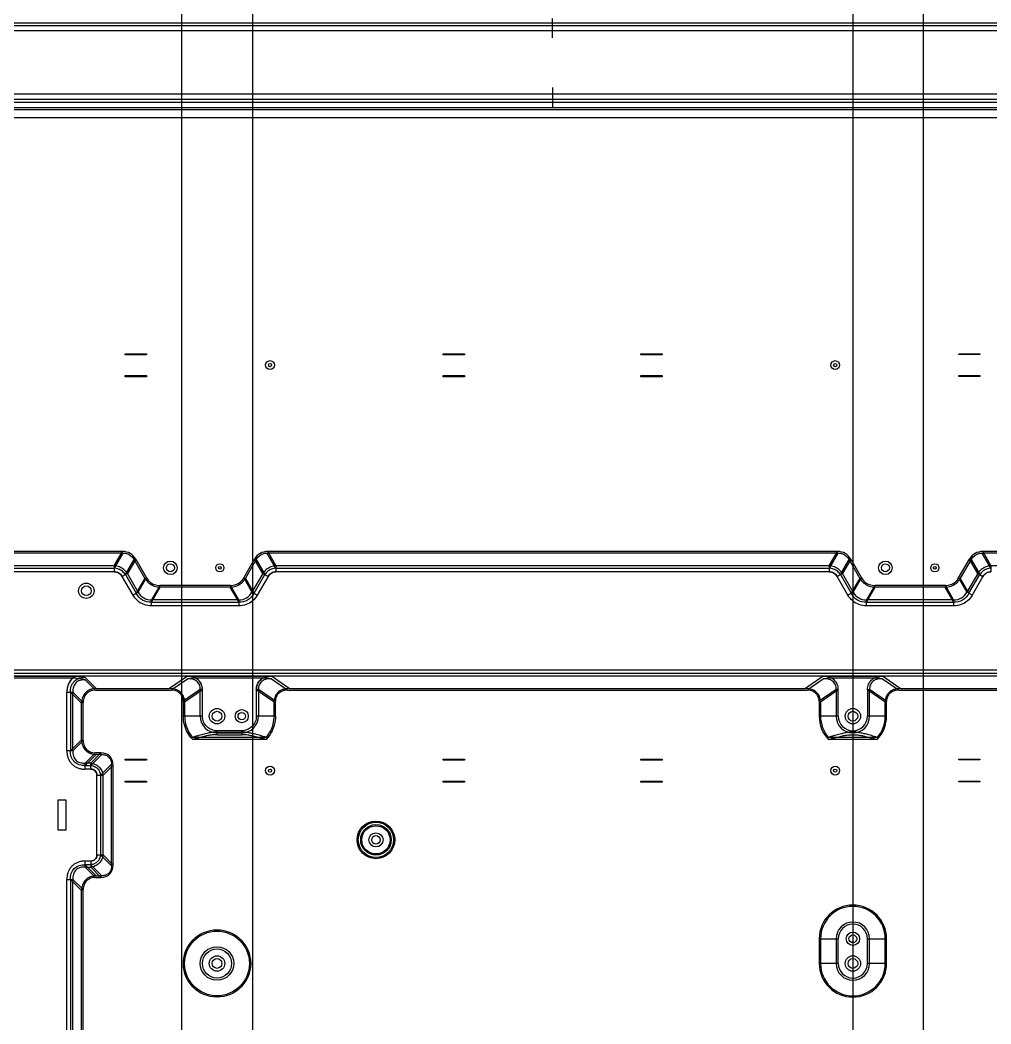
# Model space of a CAD drawing. Header units: inches. Extents: x 67335 to 69337, y -6743 to -3973.
# Drawn here: x 68169.8 to 68444.6, y -5190.4 to -4906.3 of the extents above; entities that cross this region are included whole.
import ezdxf

# ---------------------------------------------------------------- set-up
doc = ezdxf.new("R2010")
doc.units = ezdxf.units.IN
doc.header["$LTSCALE"] = 2.574606
doc.header["$MEASUREMENT"] = 0
doc.layers.get('0').update_dxf_attribs({"linetype": 'CONTINUOUS'})
doc.layers.add('03___PRT_ALL_CURVES', color=7, linetype='CONTINUOUS')

msp = doc.modelspace()

# ---------------------------------------------------------------- linework, layer by layer
at = {"color": 1}
for p, q in [((68215.54, -5359.57), (68215.54, -4756.05)), ((68235.54, -4756.05), (68235.54, -5359.57)), ((68405.54, -4756.05), (68405.54, -5359.57)), ((68425.54, -5359.57), (68425.54, -4756.05))]:
    msp.add_line(p, q, dxfattribs=at)
at = {"linetype": 'Continuous'}
for p, q in [((68860.04, -4907.1), (67781.04, -4907.1)), ((67781.04, -4907.82), (68860.04, -4907.82)), ((68860.04, -4909.33), (67781.04, -4909.33)), ((68860.04, -4927.27), (67781.04, -4927.27)), ((68860.04, -4928.78), (67781.04, -4928.78)), ((67781.04, -4929.5), (68860.04, -4929.5)), ((67791.52, -4930.96), (68849.55, -4930.96)), ((68849.55, -4931.67), (67791.52, -4931.67)), ((68849.55, -4933.9), (67791.52, -4933.9)), ((68199.56, -5001), (68199.56, -5000.7)), ((68199.56, -5000.7), (68205.56, -5000.7)), ((68205.56, -5001), (68199.56, -5001)), ((68205.56, -5000.7), (68205.56, -5001)), ((68289.56, -5001), (68289.56, -5000.7)), ((68289.56, -5000.7), (68295.56, -5000.7)), ((68295.56, -5001), (68289.56, -5001)), ((68295.56, -5000.7), (68295.56, -5001)), ((68345.51, -5001), (68345.51, -5000.7)), ((68345.51, -5000.7), (68351.51, -5000.7)), ((68351.51, -5001), (68345.51, -5001)), ((68351.51, -5000.7), (68351.51, -5001)), ((68435.51, -5000.9), (68435.51, -5000.7)), ((68435.51, -5000.7), (68441.51, -5000.7)), ((68441.51, -5000.9), (68435.51, -5000.9)), ((68441.51, -5000.7), (68441.51, -5000.9)), ((68199.56, -5007.2), (68199.56, -5006.9)), ((68199.56, -5006.9), (68205.56, -5006.9)), ((68205.56, -5007.2), (68199.56, -5007.2)), ((68205.56, -5006.9), (68205.56, -5007.2)), ((68289.56, -5007.2), (68289.56, -5006.9)), ((68289.56, -5006.9), (68295.56, -5006.9)), ((68295.56, -5007.2), (68289.56, -5007.2)), ((68295.56, -5006.9), (68295.56, -5007.2)), ((68345.51, -5007.2), (68345.51, -5006.9)), ((68345.51, -5006.9), (68351.51, -5006.9)), ((68351.51, -5007.2), (68345.51, -5007.2)), ((68351.51, -5006.9), (68351.51, -5007.2)), ((68435.51, -5006.9), (68441.51, -5006.9)), ((68435.51, -5007.1), (68435.51, -5006.9)), ((68441.51, -5007.1), (68435.51, -5007.1)), ((68441.51, -5006.9), (68441.51, -5007.1)), ((68198.92, -5057.14), (67838.03, -5057.14)), ((68198.79, -5056.68), (67838.16, -5056.68)), ((68196.46, -5060.72), (68198.79, -5056.68)), ((68198.92, -5057.14), (68196.46, -5061.41)), ((68242.23, -5061.41), (68239.76, -5057.14)), ((68401.31, -5057.14), (68239.76, -5057.14)), ((68239.9, -5056.68), (68242.23, -5060.72)), ((68401.18, -5056.68), (68239.9, -5056.68)), ((68398.84, -5060.72), (68401.18, -5056.68)), ((68401.31, -5057.14), (68398.84, -5061.41)), ((68803.04, -5057.14), (68442.15, -5057.14)), ((68444.62, -5061.41), (68442.15, -5057.14)), ((68802.91, -5056.68), (68442.28, -5056.68)), ((68442.28, -5056.68), (68444.62, -5060.72)), ((68196.46, -5060.72), (67840.5, -5060.72)), ((68196.46, -5060.72), (68196.46, -5062.45)), ((68199.61, -5063.23), (68202.07, -5058.96)), ((68202.54, -5058.85), (68200.21, -5062.89)), ((68205.13, -5064.25), (68202.07, -5058.96)), ((68202.54, -5058.85), (68205.59, -5064.13)), ((68233.09, -5064.13), (68236.15, -5058.85)), ((68236.61, -5058.96), (68233.56, -5064.25)), ((68238.48, -5062.89), (68236.15, -5058.85)), ((68236.61, -5058.96), (68239.08, -5063.23)), ((68242.23, -5060.72), (68242.23, -5062.45)), ((68398.84, -5060.72), (68242.23, -5060.72)), ((68398.84, -5060.72), (68398.84, -5062.45)), ((68401.99, -5063.23), (68404.46, -5058.96)), ((68404.93, -5058.85), (68402.59, -5062.89)), ((68407.51, -5064.25), (68404.46, -5058.96)), ((68404.93, -5058.85), (68407.98, -5064.13)), ((68435.48, -5064.13), (68438.53, -5058.85)), ((68439, -5058.96), (68435.95, -5064.25)), ((68440.87, -5062.89), (68438.53, -5058.85)), ((68439, -5058.96), (68441.47, -5063.23)), ((68800.58, -5060.72), (68444.62, -5060.72)), ((68444.62, -5060.72), (68444.62, -5062.45)), ((67840.5, -5061.41), (68196.46, -5061.41)), ((68196.46, -5062.45), (67840.5, -5062.45)), ((68200.21, -5062.89), (68198.71, -5063.75)), ((68199.61, -5063.23), (68202.66, -5068.52)), ((68203.26, -5068.18), (68200.21, -5062.89)), ((68238.48, -5062.89), (68235.43, -5068.18)), ((68236.03, -5068.52), (68239.08, -5063.23)), ((68238.48, -5062.89), (68239.98, -5063.75)), ((68242.23, -5061.41), (68398.84, -5061.41)), ((68398.84, -5062.45), (68242.23, -5062.45)), ((68402.59, -5062.89), (68401.09, -5063.75)), ((68401.99, -5063.23), (68405.05, -5068.52)), ((68405.65, -5068.18), (68402.59, -5062.89)), ((68440.87, -5062.89), (68437.81, -5068.18)), ((68438.41, -5068.52), (68441.47, -5063.23)), ((68440.87, -5062.89), (68442.37, -5063.75)), ((68201.76, -5069.04), (68198.71, -5063.75)), ((68205.13, -5064.25), (68202.66, -5068.52)), ((68203.26, -5068.18), (68205.59, -5064.13)), ((68209.34, -5066.3), (68207.01, -5070.34)), ((68229.34, -5066.3), (68209.34, -5066.3)), ((68231.68, -5070.34), (68229.34, -5066.3)), ((68233.09, -5064.13), (68235.43, -5068.18)), ((68236.03, -5068.52), (68233.56, -5064.25)), ((68239.98, -5063.75), (68236.93, -5069.04)), ((68404.15, -5069.04), (68401.09, -5063.75)), ((68407.51, -5064.25), (68405.05, -5068.52)), ((68405.65, -5068.18), (68407.98, -5064.13)), ((68411.73, -5066.3), (68409.4, -5070.34)), ((68431.73, -5066.3), (68411.73, -5066.3)), ((68434.06, -5070.34), (68431.73, -5066.3)), ((68435.48, -5064.13), (68437.81, -5068.18)), ((68438.41, -5068.52), (68435.95, -5064.25)), ((68442.37, -5063.75), (68439.31, -5069.04)), ((68203.26, -5068.18), (68201.76, -5069.04)), ((68207.01, -5071.03), (68209.48, -5066.76)), ((68229.21, -5066.76), (68209.48, -5066.76)), ((68229.21, -5066.76), (68231.68, -5071.03)), ((68236.93, -5069.04), (68235.43, -5068.18)), ((68405.65, -5068.18), (68404.15, -5069.04)), ((68409.4, -5071.03), (68411.86, -5066.76)), ((68431.6, -5066.76), (68411.86, -5066.76)), ((68431.6, -5066.76), (68434.06, -5071.03)), ((68439.31, -5069.04), (68437.81, -5068.18)), ((68207.01, -5072.07), (68207.01, -5070.34)), ((68231.68, -5070.34), (68207.01, -5070.34)), ((68207.01, -5071.03), (68231.68, -5071.03)), ((68231.68, -5072.07), (68207.01, -5072.07)), ((68231.68, -5070.34), (68231.68, -5072.07)), ((68434.06, -5070.34), (68409.4, -5070.34)), ((68409.4, -5072.07), (68409.4, -5070.34)), ((68409.4, -5071.03), (68434.06, -5071.03)), ((68434.06, -5072.07), (68409.4, -5072.07)), ((68434.06, -5070.34), (68434.06, -5072.07)), ((67808.04, -5090.14), (68833.04, -5090.14)), ((68833.04, -5091.18), (67808.04, -5091.18)), ((67808.04, -5091.88), (68833.04, -5091.88)), ((68155.59, -5091.99), (68185.48, -5091.99)), ((68217.15, -5091.99), (68212.12, -5095.46)), ((68217.15, -5091.99), (68240.92, -5091.99)), ((68245.96, -5095.46), (68240.92, -5091.99)), ((68397.16, -5091.99), (68392.12, -5095.46)), ((68397.16, -5091.99), (68413.92, -5091.99)), ((68418.95, -5095.46), (68413.92, -5091.99)), ((68156.26, -5092.45), (68184.81, -5092.45)), ((68191.35, -5095.46), (68188.23, -5092.34)), ((68188.23, -5093.03), (68191.12, -5095.92)), ((68212.45, -5095.92), (68217.15, -5092.69)), ((68219.36, -5092.45), (68238.72, -5092.45)), ((68240.92, -5092.69), (68245.62, -5095.92)), ((68392.46, -5095.92), (68397.16, -5092.69)), ((68399.36, -5092.45), (68411.71, -5092.45)), ((68413.92, -5092.69), (68418.61, -5095.92)), ((68183.04, -5113.1), (68183.04, -5096.5)), ((68183.04, -5096.5), (68184.77, -5096.5)), ((68184.08, -5096.5), (68184.08, -5113.1)), ((68184.08, -5096.5), (68187.19, -5099.61)), ((68184.77, -5113.1), (68184.77, -5096.5)), ((68187.65, -5099.38), (68184.77, -5096.5)), ((68191.12, -5095.92), (68212.45, -5095.92)), ((68191.35, -5095.46), (68212.12, -5095.46)), ((68220.79, -5095.75), (68216, -5099.05)), ((68216.37, -5099.22), (68221.4, -5095.75)), ((68220.79, -5103.3), (68220.79, -5095.75)), ((68221.4, -5095.75), (68220.79, -5095.75)), ((68221.41, -5103.3), (68221.4, -5095.75)), ((68236.67, -5095.75), (68241.7, -5099.22)), ((68236.67, -5095.75), (68237.28, -5095.75)), ((68236.67, -5095.77), (68236.67, -5103.28)), ((68237.28, -5095.75), (68237.28, -5103.3)), ((68242.08, -5099.05), (68237.28, -5095.75)), ((68245.62, -5095.92), (68392.46, -5095.92)), ((68245.96, -5095.46), (68392.12, -5095.46)), ((68400.8, -5095.75), (68396, -5099.05)), ((68396.37, -5099.22), (68401.41, -5095.75)), ((68401.41, -5095.75), (68400.8, -5095.75)), ((68400.8, -5095.75), (68400.8, -5103.3)), ((68401.41, -5103.3), (68401.41, -5095.75)), ((68409.66, -5095.75), (68410.28, -5095.75)), ((68409.66, -5095.75), (68414.7, -5099.22)), ((68409.66, -5095.75), (68409.66, -5103.3)), ((68415.07, -5099.05), (68410.28, -5095.75)), ((68410.28, -5103.3), (68410.28, -5095.75)), ((68418.61, -5095.92), (68449.95, -5095.92)), ((68418.95, -5095.46), (68449.72, -5095.46)), ((68187.19, -5109.99), (68187.19, -5099.61)), ((68187.65, -5110.22), (68187.65, -5099.38)), ((68216, -5099.05), (68216, -5103.3)), ((68216.37, -5099.23), (68216.37, -5103.27)), ((68241.7, -5103.27), (68241.7, -5099.24)), ((68242.07, -5103.3), (68242.08, -5099.05)), ((68396, -5099.05), (68396, -5103.3)), ((68396.37, -5099.22), (68396.37, -5103.3)), ((68414.7, -5103.3), (68414.7, -5099.22)), ((68415.07, -5103.3), (68415.07, -5099.05)), ((68221.41, -5103.3), (68216, -5103.3)), ((68242.07, -5103.3), (68236.66, -5103.3)), ((68401.41, -5103.3), (68396, -5103.3)), ((68415.07, -5103.3), (68409.66, -5103.3)), ((68225.54, -5108.53), (68225.54, -5107.43)), ((68232.54, -5107.43), (68225.54, -5107.43)), ((68225.54, -5107.81), (68232.54, -5107.81)), ((68225.54, -5108.04), (68232.54, -5108.04)), ((68225.54, -5108.53), (68232.54, -5108.53)), ((68232.54, -5107.43), (68232.54, -5108.53)), ((68187.19, -5109.99), (68184.08, -5113.1)), ((68184.77, -5113.1), (68187.65, -5110.22)), ((68239.46, -5109.29), (68218.61, -5109.29)), ((68239.41, -5109.91), (68218.66, -5109.91)), ((68412.46, -5109.29), (68398.61, -5109.29)), ((68412.41, -5109.91), (68398.66, -5109.91)), ((68184.77, -5113.1), (68183.04, -5113.1)), ((68191.12, -5113.68), (68188.23, -5116.57)), ((68188.23, -5117.26), (68191.35, -5114.14)), ((68189.8, -5116.57), (68192.69, -5113.68)), ((68192.92, -5114.14), (68189.8, -5117.26)), ((68192.69, -5113.68), (68191.12, -5113.68)), ((68192.92, -5114.14), (68191.35, -5114.14)), ((68188.23, -5118.3), (68188.23, -5116.57)), ((68189.8, -5116.57), (68188.23, -5116.57)), ((68188.23, -5117.26), (68189.8, -5117.26)), ((68189.8, -5118.3), (68189.8, -5116.57)), ((68192.58, -5120.03), (68195.69, -5116.91)), ((68196.15, -5117.14), (68193.27, -5120.03)), ((68195.69, -5145.69), (68195.69, -5116.91)), ((68196.15, -5145.45), (68196.15, -5117.14)), ((68199.56, -5115.79), (68199.56, -5115.49)), ((68199.56, -5115.49), (68205.56, -5115.49)), ((68205.56, -5115.79), (68199.56, -5115.79)), ((68205.56, -5115.49), (68205.56, -5115.79)), ((68289.56, -5115.49), (68295.56, -5115.49)), ((68289.56, -5115.79), (68289.56, -5115.49)), ((68295.56, -5115.79), (68289.56, -5115.79)), ((68295.56, -5115.49), (68295.56, -5115.79)), ((68345.51, -5115.49), (68351.51, -5115.49)), ((68345.51, -5115.79), (68345.51, -5115.49)), ((68351.51, -5115.79), (68345.51, -5115.79)), ((68351.51, -5115.49), (68351.51, -5115.79)), ((68435.51, -5115.49), (68441.51, -5115.49)), ((68435.51, -5115.69), (68435.51, -5115.49)), ((68441.51, -5115.69), (68435.51, -5115.69)), ((68441.51, -5115.49), (68441.51, -5115.69)), ((68189.8, -5118.3), (68188.23, -5118.3)), ((68191.54, -5142.57), (68191.54, -5120.03)), ((68191.54, -5120.03), (68193.27, -5120.03)), ((68192.58, -5120.03), (68192.58, -5142.57)), ((68193.27, -5142.57), (68193.27, -5120.03)), ((68199.56, -5121.99), (68199.56, -5121.69)), ((68199.56, -5121.69), (68205.56, -5121.69)), ((68205.56, -5121.99), (68199.56, -5121.99)), ((68205.56, -5121.69), (68205.56, -5121.99)), ((68289.56, -5121.69), (68295.56, -5121.69)), ((68289.56, -5121.99), (68289.56, -5121.69)), ((68295.56, -5121.99), (68289.56, -5121.99)), ((68295.56, -5121.69), (68295.56, -5121.99)), ((68345.51, -5121.69), (68351.51, -5121.69)), ((68345.51, -5121.99), (68345.51, -5121.69)), ((68351.51, -5121.99), (68345.51, -5121.99)), ((68351.51, -5121.69), (68351.51, -5121.99)), ((68435.51, -5121.69), (68441.51, -5121.69)), ((68435.51, -5121.89), (68435.51, -5121.69)), ((68441.51, -5121.89), (68435.51, -5121.89)), ((68441.51, -5121.69), (68441.51, -5121.89)), ((68180.44, -5127.1), (68180.44, -5135.5)), ((68182.84, -5127.1), (68180.44, -5127.1)), ((68182.84, -5135.5), (68182.84, -5127.1)), ((68180.44, -5135.5), (68182.84, -5135.5)), ((68191.54, -5142.57), (68193.27, -5142.57)), ((68195.69, -5145.69), (68192.58, -5142.57)), ((68193.27, -5142.57), (68196.15, -5145.45)), ((68188.23, -5146.03), (68188.23, -5144.3)), ((68189.8, -5144.3), (68188.23, -5144.3)), ((68191.35, -5148.46), (68188.23, -5145.34)), ((68189.8, -5145.34), (68188.23, -5145.34)), ((68189.8, -5144.3), (68189.8, -5146.03)), ((68189.8, -5145.34), (68192.92, -5148.46)), ((68188.23, -5146.03), (68191.12, -5148.92)), ((68188.23, -5146.03), (68189.8, -5146.03)), ((68192.69, -5148.92), (68189.8, -5146.03)), ((68191.35, -5148.46), (68192.92, -5148.46)), ((68183.04, -5313.1), (68183.04, -5149.5)), ((68183.04, -5149.5), (68184.77, -5149.5)), ((68184.08, -5149.5), (68184.08, -5313.1)), ((68184.08, -5149.5), (68187.19, -5152.61)), ((68184.77, -5313.1), (68184.77, -5149.5)), ((68187.65, -5152.38), (68184.77, -5149.5)), ((68191.12, -5148.92), (68192.69, -5148.92)), ((68187.19, -5309.99), (68187.19, -5152.61)), ((68187.65, -5310.22), (68187.65, -5152.38)), ((68396, -5166.3), (68401.41, -5166.3)), ((68396, -5166.3), (68396, -5173.3)), ((68396.37, -5166.3), (68396.37, -5173.3)), ((68400.8, -5166.3), (68400.8, -5173.3)), ((68401.41, -5173.3), (68401.41, -5166.3)), ((68409.66, -5166.3), (68415.07, -5166.3)), ((68409.66, -5173.3), (68409.66, -5166.3)), ((68410.28, -5173.3), (68410.28, -5166.3)), ((68414.7, -5173.3), (68414.7, -5166.3)), ((68415.07, -5173.3), (68415.07, -5166.3)), ((68401.41, -5173.3), (68396, -5173.3)), ((68415.07, -5173.3), (68409.66, -5173.3))]:
    msp.add_line(p, q, dxfattribs=at)
for centre, radius in [((68240.54, -5003.91), 1.25), ((68240.54, -5003.91), 0.45), ((68400.54, -5003.91), 1.25), ((68400.54, -5003.91), 0.45), ((68212.34, -5061.3), 1.93), ((68212.34, -5061.3), 1.13), ((68226.34, -5061.3), 1.15), ((68414.73, -5061.3), 1.93), ((68414.73, -5061.3), 1.13), ((68428.73, -5061.3), 1.15), ((68226.34, -5061.3), 0.35), ((68428.73, -5061.3), 0.35), ((68188.54, -5067.8), 2.18), ((68188.54, -5067.8), 1.38), ((68225.54, -5103.3), 2.18), ((68225.54, -5103.3), 1.38), ((68232.54, -5103.3), 1.85), ((68232.54, -5103.3), 1.05), ((68405.54, -5103.3), 2.18), ((68405.54, -5103.3), 1.38), ((68240.54, -5118.7), 1.25), ((68400.54, -5118.7), 1.25), ((68240.54, -5118.7), 0.45), ((68400.54, -5118.7), 0.45), ((68270.54, -5138.3), 5.33), ((68270.54, -5138.3), 5), ((68270.54, -5138.3), 4.33), ((68270.54, -5138.3), 4), ((68270.54, -5138.3), 2), ((68270.54, -5138.3), 1.2), ((68225.54, -5173.3), 9.53), ((68225.54, -5173.3), 9.16), ((68405.54, -5166.3), 1.9), ((68405.54, -5166.3), 1.1), ((68225.54, -5173.3), 4.74), ((68225.54, -5173.3), 4.13), ((68225.54, -5173.3), 2.18), ((68405.54, -5173.3), 2.18), ((68225.54, -5173.3), 1.38), ((68405.54, -5173.3), 1.38)]:
    msp.add_circle(centre, radius, dxfattribs=at)
for centre, radius, start, end in [((68225.54, -5103.3), 4.74, 180.0153, 269.9897), ((68232.54, -5103.3), 4.74, 270.0103, 359.9847), ((68405.54, -5103.3), 9.53, 180, 223.8699), ((68405.54, -5103.3), 9.16, 180, 220.8619), ((68405.54, -5103.3), 4.74, 180, 0), ((68405.54, -5103.3), 4.13, 180, 360), ((68405.54, -5103.3), 9.53, 316.1301, 360), ((68405.54, -5103.3), 9.16, 319.1381, 360), ((68405.54, -5166.3), 9.53, 0, 180), ((68405.54, -5166.3), 9.16, 0, 180), ((68405.54, -5166.3), 4.74, 0, 180), ((68405.54, -5166.3), 4.13, 0, 180), ((68405.54, -5173.3), 9.53, 180, 360), ((68405.54, -5173.3), 9.16, 180, 0), ((68405.54, -5173.3), 4.74, 180, 360), ((68405.54, -5173.3), 4.13, 180, 0)]:
    msp.add_arc(centre, radius, start, end, dxfattribs=at)
for centre, major_axis, ratio, start_param, end_param in [((68197.96, -5062.45), (3, 5.2), 0.83205, -0.447832, 0.447832), ((68240.73, -5062.45), (-3, 5.2), 0.83205, -0.447832, 0.447832), ((68400.34, -5062.45), (3, 5.2), 0.83205, -0.447832, 0.447832), ((68443.12, -5062.45), (-3, 5.2), 0.83205, -0.447832, 0.447832), ((68191.54, -5118.3), (3.65, 3.65), 0.774597, -0.659058, 0.659058), ((68191.54, -5144.3), (3.65, -3.65), 0.774597, -0.659058, 0.659058)]:
    msp.add_ellipse(centre, major_axis=major_axis, ratio=ratio, start_param=start_param, end_param=end_param, dxfattribs=at)
for points, knots in [([(68198.92, -5057.14), (68199.35, -5057.14), (68200.2, -5057.28), (68201.31, -5057.93), (68201.86, -5058.59), (68202.07, -5058.96)], [0, 0, 0, 0, 0.340382, 0.659618, 1, 1, 1, 1]), ([(68236.61, -5058.96), (68236.83, -5058.59), (68237.37, -5057.93), (68238.49, -5057.28), (68239.33, -5057.14), (68239.76, -5057.14)], [0, 0, 0, 0, 0.340382, 0.659618, 1, 1, 1, 1]), ([(68401.31, -5057.14), (68401.74, -5057.14), (68402.58, -5057.28), (68403.7, -5057.93), (68404.24, -5058.59), (68404.46, -5058.96)], [0, 0, 0, 0, 0.340382, 0.659618, 1, 1, 1, 1]), ([(68439, -5058.96), (68439.22, -5058.59), (68439.76, -5057.93), (68440.88, -5057.28), (68441.72, -5057.14), (68442.15, -5057.14)], [0, 0, 0, 0, 0.340382, 0.659618, 1, 1, 1, 1]), ([(68200.21, -5062.89), (68199.93, -5062.47), (68199.26, -5061.72), (68197.94, -5060.96), (68196.95, -5060.75), (68196.46, -5060.72)], [0, 0, 0, 0, 0.334562, 0.665407, 1, 1, 1, 1]), ([(68242.23, -5060.72), (68241.73, -5060.75), (68240.74, -5060.96), (68239.43, -5061.72), (68238.75, -5062.47), (68238.48, -5062.89)], [0, 0, 0, 0, 0.334593, 0.665438, 1, 1, 1, 1]), ([(68402.59, -5062.89), (68402.32, -5062.47), (68401.64, -5061.72), (68400.33, -5060.96), (68399.34, -5060.75), (68398.84, -5060.72)], [0, 0, 0, 0, 0.334562, 0.665407, 1, 1, 1, 1]), ([(68444.62, -5060.72), (68444.12, -5060.75), (68443.13, -5060.96), (68441.82, -5061.72), (68441.14, -5062.47), (68440.87, -5062.89)], [0, 0, 0, 0, 0.334593, 0.665438, 1, 1, 1, 1]), ([(68199.61, -5063.23), (68199.38, -5062.88), (68198.82, -5062.24), (68197.71, -5061.6), (68196.88, -5061.43), (68196.46, -5061.41)], [0, 0, 0, 0, 0.33447, 0.665483, 1, 1, 1, 1]), ([(68242.23, -5061.41), (68241.81, -5061.43), (68240.97, -5061.6), (68239.87, -5062.24), (68239.3, -5062.88), (68239.08, -5063.23)], [0, 0, 0, 0, 0.334517, 0.66553, 1, 1, 1, 1]), ([(68401.99, -5063.23), (68401.77, -5062.88), (68401.21, -5062.24), (68400.1, -5061.6), (68399.26, -5061.43), (68398.84, -5061.41)], [0, 0, 0, 0, 0.33447, 0.665483, 1, 1, 1, 1]), ([(68444.62, -5061.41), (68444.2, -5061.43), (68443.36, -5061.6), (68442.25, -5062.24), (68441.69, -5062.88), (68441.47, -5063.23)], [0, 0, 0, 0, 0.334517, 0.66553, 1, 1, 1, 1]), ([(68205.13, -5064.25), (68205.42, -5064.76), (68206.17, -5065.68), (68207.72, -5066.57), (68208.88, -5066.76), (68209.48, -5066.76)], [0, 0, 0, 0, 0.340382, 0.659618, 1, 1, 1, 1]), ([(68205.59, -5064.13), (68205.85, -5064.58), (68206.49, -5065.37), (68207.82, -5066.13), (68208.83, -5066.3), (68209.34, -5066.3)], [0, 0, 0, 0, 0.340325, 0.659675, 1, 1, 1, 1]), ([(68229.21, -5066.76), (68229.8, -5066.76), (68230.97, -5066.57), (68232.51, -5065.68), (68233.26, -5064.76), (68233.56, -5064.25)], [0, 0, 0, 0, 0.340382, 0.659618, 1, 1, 1, 1]), ([(68229.34, -5066.3), (68229.86, -5066.3), (68230.86, -5066.13), (68232.19, -5065.37), (68232.84, -5064.58), (68233.09, -5064.13)], [0, 0, 0, 0, 0.340325, 0.659675, 1, 1, 1, 1]), ([(68407.51, -5064.25), (68407.81, -5064.76), (68408.56, -5065.68), (68410.1, -5066.57), (68411.27, -5066.76), (68411.86, -5066.76)], [0, 0, 0, 0, 0.340382, 0.659618, 1, 1, 1, 1]), ([(68407.98, -5064.13), (68408.24, -5064.58), (68408.88, -5065.37), (68410.21, -5066.13), (68411.22, -5066.3), (68411.73, -5066.3)], [0, 0, 0, 0, 0.340325, 0.659675, 1, 1, 1, 1]), ([(68431.6, -5066.76), (68432.19, -5066.76), (68433.36, -5066.57), (68434.9, -5065.68), (68435.65, -5064.76), (68435.95, -5064.25)], [0, 0, 0, 0, 0.340382, 0.659618, 1, 1, 1, 1]), ([(68431.73, -5066.3), (68432.24, -5066.3), (68433.25, -5066.13), (68434.58, -5065.37), (68435.22, -5064.58), (68435.48, -5064.13)], [0, 0, 0, 0, 0.340325, 0.659675, 1, 1, 1, 1]), ([(68207.01, -5072.07), (68206.3, -5072.07), (68204.88, -5071.84), (68203.02, -5070.76), (68202.11, -5069.65), (68201.76, -5069.04)], [0, 0, 0, 0, 0.337873, 0.664717, 1, 1, 1, 1]), ([(68207.01, -5072.07), (68206.3, -5072.07), (68204.88, -5071.84), (68203.02, -5070.76), (68202.11, -5069.65), (68201.76, -5069.04)], [0, 0, 0, 0, 0.334989, 0.668056, 1, 1, 1, 1]), ([(68207.01, -5071.03), (68206.14, -5071.06), (68204.33, -5070.65), (68203.07, -5069.29), (68202.66, -5068.52)], [0, 0, 0, 0, 0.5, 1, 1, 1, 1]), ([(68203.26, -5068.18), (68203.6, -5068.85), (68204.67, -5070.06), (68206.26, -5070.38), (68207.01, -5070.34)], [0, 0, 0, 0, 0.5, 1, 1, 1, 1]), ([(68231.68, -5070.34), (68232.43, -5070.38), (68234.01, -5070.06), (68235.08, -5068.85), (68235.43, -5068.18)], [0, 0, 0, 0, 0.5, 1, 1, 1, 1]), ([(68236.03, -5068.52), (68235.61, -5069.29), (68234.35, -5070.65), (68232.55, -5071.06), (68231.68, -5071.03)], [0, 0, 0, 0, 0.5, 1, 1, 1, 1]), ([(68236.93, -5069.04), (68236.57, -5069.66), (68235.66, -5070.77), (68233.79, -5071.84), (68232.38, -5072.07), (68231.68, -5072.07)], [0, 0, 0, 0, 0.337483, 0.664596, 1, 1, 1, 1]), ([(68236.93, -5069.04), (68236.58, -5069.65), (68235.67, -5070.76), (68233.81, -5071.84), (68232.38, -5072.07), (68231.68, -5072.07)], [0, 0, 0, 0, 0.331968, 0.665036, 1, 1, 1, 1]), ([(68409.4, -5072.07), (68408.68, -5072.07), (68407.27, -5071.84), (68405.41, -5070.76), (68404.5, -5069.65), (68404.15, -5069.04)], [0, 0, 0, 0, 0.337873, 0.664717, 1, 1, 1, 1]), ([(68409.4, -5072.07), (68408.69, -5072.07), (68407.27, -5071.84), (68405.4, -5070.76), (68404.5, -5069.65), (68404.15, -5069.04)], [0, 0, 0, 0, 0.334989, 0.668056, 1, 1, 1, 1]), ([(68409.4, -5071.03), (68408.52, -5071.06), (68406.72, -5070.65), (68405.46, -5069.29), (68405.05, -5068.52)], [0, 0, 0, 0, 0.5, 1, 1, 1, 1]), ([(68405.65, -5068.18), (68405.99, -5068.85), (68407.06, -5070.06), (68408.64, -5070.38), (68409.4, -5070.34)], [0, 0, 0, 0, 0.5, 1, 1, 1, 1]), ([(68434.06, -5070.34), (68434.82, -5070.38), (68436.4, -5070.06), (68437.47, -5068.85), (68437.81, -5068.18)], [0, 0, 0, 0, 0.5, 1, 1, 1, 1]), ([(68438.41, -5068.52), (68438, -5069.29), (68436.74, -5070.65), (68434.93, -5071.06), (68434.06, -5071.03)], [0, 0, 0, 0, 0.5, 1, 1, 1, 1]), ([(68439.31, -5069.04), (68438.96, -5069.66), (68438.05, -5070.77), (68436.18, -5071.84), (68434.77, -5072.07), (68434.06, -5072.07)], [0, 0, 0, 0, 0.337483, 0.664596, 1, 1, 1, 1]), ([(68439.31, -5069.04), (68438.96, -5069.65), (68438.06, -5070.76), (68436.19, -5071.84), (68434.77, -5072.07), (68434.06, -5072.07)], [0, 0, 0, 0, 0.331968, 0.665036, 1, 1, 1, 1]), ([(68185.48, -5091.99), (68184.99, -5092.27), (68184.09, -5093.02), (68183.22, -5094.62), (68183.04, -5095.85), (68183.04, -5096.5)], [0, 0, 0, 0, 0.316499, 0.638453, 1, 1, 1, 1]), ([(68185.48, -5091.99), (68185.77, -5091.99), (68186.37, -5092.02), (68187.28, -5092.14), (68187.91, -5092.27), (68188.23, -5092.34)], [0, 0, 0, 0, 0.316082, 0.638941, 1, 1, 1, 1]), ([(68221.41, -5095.77), (68221.41, -5095.5), (68221.36, -5094.98), (68221.14, -5094.26), (68220.8, -5093.63), (68220.33, -5093.09), (68219.74, -5092.63), (68219.01, -5092.28), (68218.13, -5092.04), (68217.49, -5091.99), (68217.15, -5091.99)], [0, 0, 0, 0, 0.127088, 0.241667, 0.35157, 0.461143, 0.576146, 0.700959, 0.840621, 1, 1, 1, 1]), ([(68236.67, -5095.77), (68236.67, -5095.5), (68236.71, -5094.98), (68236.93, -5094.26), (68237.27, -5093.63), (68237.74, -5093.09), (68238.34, -5092.63), (68239.07, -5092.28), (68239.94, -5092.04), (68240.58, -5091.99), (68240.92, -5091.99)], [0, 0, 0, 0, 0.127046, 0.241583, 0.351466, 0.461054, 0.576068, 0.700912, 0.840575, 1, 1, 1, 1]), ([(68401.41, -5095.75), (68401.41, -5095.49), (68401.36, -5094.98), (68401.15, -5094.26), (68400.8, -5093.63), (68400.34, -5093.09), (68399.74, -5092.63), (68399.01, -5092.28), (68398.14, -5092.04), (68397.5, -5091.99), (68397.16, -5091.99)], [0, 0, 0, 0, 0.125147, 0.23998, 0.350129, 0.459945, 0.575204, 0.700294, 0.840267, 1, 1, 1, 1]), ([(68409.66, -5095.75), (68409.66, -5095.49), (68409.71, -5094.98), (68409.92, -5094.26), (68410.27, -5093.63), (68410.74, -5093.09), (68411.33, -5092.63), (68412.06, -5092.28), (68412.94, -5092.04), (68413.58, -5091.99), (68413.92, -5091.99)], [0, 0, 0, 0, 0.125105, 0.239897, 0.350024, 0.459856, 0.575125, 0.700247, 0.84022, 1, 1, 1, 1]), ([(68184.81, -5092.45), (68184.44, -5092.76), (68183.78, -5093.51), (68183.17, -5094.91), (68183.04, -5095.96), (68183.04, -5096.5)], [0, 0, 0, 0, 0.316806, 0.643389, 1, 1, 1, 1]), ([(68184.08, -5096.5), (68184.05, -5095.93), (68184.17, -5094.8), (68185.04, -5093.31), (68186.53, -5092.43), (68187.67, -5092.31), (68188.23, -5092.34)], [0, 0, 0, 0, 0.252361, 0.499975, 0.747608, 1, 1, 1, 1]), ([(68188.23, -5093.03), (68187.75, -5092.99), (68186.78, -5093.04), (68185.49, -5093.75), (68184.77, -5095.04), (68184.72, -5096.01), (68184.77, -5096.5)], [0, 0, 0, 0, 0.256037, 0.500024, 0.743993, 1, 1, 1, 1]), ([(68184.81, -5092.45), (68185.07, -5092.45), (68185.6, -5092.48), (68186.43, -5092.58), (68187.32, -5092.77), (68187.92, -5092.94), (68188.23, -5093.03)], [0, 0, 0, 0, 0.219142, 0.460805, 0.721544, 1, 1, 1, 1]), ([(68217.15, -5092.69), (68217.41, -5092.64), (68217.91, -5092.56), (68218.65, -5092.48), (68219.13, -5092.45), (68219.36, -5092.45)], [0, 0, 0, 0, 0.355064, 0.688889, 1, 1, 1, 1]), ([(68220.79, -5095.75), (68220.81, -5095.31), (68220.69, -5094.39), (68219.82, -5093.28), (68218.54, -5092.73), (68217.61, -5092.66), (68217.15, -5092.69)], [0, 0, 0, 0, 0.248469, 0.493552, 0.743494, 1, 1, 1, 1]), ([(68221.41, -5095.76), (68221.4, -5095.29), (68221.26, -5094.37), (68220.52, -5093.18), (68219.76, -5092.65), (68219.36, -5092.45)], [0, 0, 0, 0, 0.34234, 0.669405, 1, 1, 1, 1]), ([(68238.72, -5092.45), (68238.3, -5092.65), (68237.55, -5093.18), (68236.81, -5094.38), (68236.67, -5095.3), (68236.67, -5095.76)], [0, 0, 0, 0, 0.335551, 0.658638, 1, 1, 1, 1]), ([(68240.92, -5092.69), (68240.46, -5092.66), (68239.54, -5092.73), (68238.25, -5093.28), (68237.39, -5094.39), (68237.26, -5095.31), (68237.28, -5095.75)], [0, 0, 0, 0, 0.256529, 0.506476, 0.751555, 1, 1, 1, 1]), ([(68238.72, -5092.45), (68238.95, -5092.45), (68239.42, -5092.48), (68240.16, -5092.56), (68240.66, -5092.64), (68240.92, -5092.69)], [0, 0, 0, 0, 0.31142, 0.643715, 1, 1, 1, 1]), ([(68397.16, -5092.69), (68397.42, -5092.64), (68397.92, -5092.56), (68398.65, -5092.48), (68399.13, -5092.45), (68399.36, -5092.45)], [0, 0, 0, 0, 0.355072, 0.688887, 1, 1, 1, 1]), ([(68400.8, -5095.75), (68400.82, -5095.31), (68400.69, -5094.39), (68399.82, -5093.28), (68398.54, -5092.73), (68397.62, -5092.66), (68397.16, -5092.69)], [0, 0, 0, 0, 0.248469, 0.493552, 0.743494, 1, 1, 1, 1]), ([(68413.92, -5092.69), (68413.45, -5092.66), (68412.53, -5092.73), (68411.25, -5093.28), (68410.38, -5094.39), (68410.26, -5095.31), (68410.28, -5095.75)], [0, 0, 0, 0, 0.256529, 0.506476, 0.751555, 1, 1, 1, 1]), ([(68411.71, -5092.45), (68411.94, -5092.45), (68412.42, -5092.48), (68413.15, -5092.56), (68413.66, -5092.64), (68413.92, -5092.69)], [0, 0, 0, 0, 0.311415, 0.643705, 1, 1, 1, 1]), ([(68191.35, -5095.46), (68190.76, -5095.46), (68189.62, -5095.65), (68188.22, -5096.59), (68187.36, -5097.99), (68187.19, -5099.06), (68187.19, -5099.61)], [0, 0, 0, 0, 0.271185, 0.514177, 0.748729, 1, 1, 1, 1]), ([(68191.12, -5095.92), (68190.87, -5095.92), (68190.38, -5095.96), (68189.7, -5096.16), (68189.11, -5096.46), (68188.61, -5096.87), (68188.2, -5097.37), (68187.89, -5097.96), (68187.7, -5098.64), (68187.65, -5099.13), (68187.65, -5099.38)], [0, 0, 0, 0, 0.13846, 0.265311, 0.384583, 0.500028, 0.615446, 0.734718, 0.861546, 1, 1, 1, 1]), ([(68216.37, -5099.23), (68216.37, -5098.69), (68216.18, -5097.66), (68215.24, -5096.38), (68213.81, -5095.61), (68212.7, -5095.46), (68212.12, -5095.46)], [0, 0, 0, 0, 0.251954, 0.481668, 0.724649, 1, 1, 1, 1]), ([(68216, -5099.06), (68216, -5098.59), (68215.83, -5097.7), (68215.01, -5096.66), (68213.83, -5096.04), (68212.93, -5095.92), (68212.45, -5095.92)], [0, 0, 0, 0, 0.263542, 0.494105, 0.73033, 1, 1, 1, 1]), ([(68245.96, -5095.46), (68245.62, -5095.46), (68244.98, -5095.51), (68244.1, -5095.74), (68243.37, -5096.1), (68242.77, -5096.55), (68242.31, -5097.1), (68241.96, -5097.72), (68241.75, -5098.45), (68241.7, -5098.97), (68241.7, -5099.24)], [0, 0, 0, 0, 0.15915, 0.29863, 0.42359, 0.538391, 0.647958, 0.757455, 0.871705, 1, 1, 1, 1]), ([(68245.62, -5095.92), (68245.34, -5095.92), (68244.81, -5095.96), (68244.09, -5096.15), (68243.48, -5096.44), (68242.98, -5096.82), (68242.58, -5097.28), (68242.3, -5097.8), (68242.11, -5098.41), (68242.07, -5098.84), (68242.07, -5099.07)], [0, 0, 0, 0, 0.157399, 0.296188, 0.421404, 0.536664, 0.647099, 0.757135, 0.87222, 1, 1, 1, 1]), ([(68396.37, -5099.22), (68396.37, -5098.69), (68396.18, -5097.65), (68395.24, -5096.38), (68393.81, -5095.61), (68392.71, -5095.46), (68392.12, -5095.46)], [0, 0, 0, 0, 0.250666, 0.480776, 0.724175, 1, 1, 1, 1]), ([(68396, -5099.05), (68396, -5098.59), (68395.83, -5097.7), (68395.01, -5096.66), (68393.83, -5096.04), (68392.93, -5095.92), (68392.46, -5095.92)], [0, 0, 0, 0, 0.262644, 0.493488, 0.730001, 1, 1, 1, 1]), ([(68418.95, -5095.46), (68418.61, -5095.46), (68417.97, -5095.51), (68417.1, -5095.74), (68416.36, -5096.1), (68415.77, -5096.55), (68415.3, -5097.1), (68414.96, -5097.72), (68414.74, -5098.44), (68414.7, -5098.95), (68414.7, -5099.22)], [0, 0, 0, 0, 0.159719, 0.299697, 0.425104, 0.540315, 0.650274, 0.760163, 0.874821, 1, 1, 1, 1]), ([(68418.61, -5095.92), (68418.33, -5095.92), (68417.81, -5095.96), (68417.08, -5096.15), (68416.47, -5096.44), (68415.97, -5096.82), (68415.58, -5097.28), (68415.29, -5097.8), (68415.11, -5098.4), (68415.07, -5098.83), (68415.07, -5099.05)], [0, 0, 0, 0, 0.157817, 0.296976, 0.422525, 0.538091, 0.64882, 0.759149, 0.874541, 1, 1, 1, 1]), ([(68218.66, -5109.91), (68218.1, -5109.32), (68217.13, -5108.01), (68216.21, -5105.72), (68216, -5104.09), (68216, -5103.27)], [0, 0, 0, 0, 0.331861, 0.663785, 1, 1, 1, 1]), ([(68216.37, -5103.27), (68216.37, -5104.01), (68216.55, -5105.47), (68217.31, -5107.53), (68218.13, -5108.75), (68218.61, -5109.29)], [0, 0, 0, 0, 0.336089, 0.668072, 1, 1, 1, 1]), ([(68225.54, -5107.43), (68224.99, -5107.43), (68223.91, -5107.21), (68222.54, -5106.29), (68221.62, -5104.92), (68221.41, -5103.83), (68221.41, -5103.28)], [0, 0, 0, 0, 0.251214, 0.498406, 0.745598, 1, 1, 1, 1]), ([(68225.53, -5107.43), (68225, -5107.42), (68223.91, -5107.21), (68222.54, -5106.29), (68221.62, -5104.92), (68221.41, -5103.83), (68221.41, -5103.29)], [0, 0, 0, 0, 0.249256, 0.49879, 0.748328, 1, 1, 1, 1]), ([(68236.67, -5103.28), (68236.67, -5103.83), (68236.45, -5104.92), (68235.53, -5106.29), (68234.16, -5107.21), (68233.08, -5107.43), (68232.54, -5107.43)], [0, 0, 0, 0, 0.254402, 0.501594, 0.748786, 1, 1, 1, 1]), ([(68236.67, -5103.29), (68236.66, -5103.83), (68236.45, -5104.92), (68235.53, -5106.29), (68234.16, -5107.21), (68233.07, -5107.42), (68232.54, -5107.43)], [0, 0, 0, 0, 0.251667, 0.501199, 0.750732, 1, 1, 1, 1]), ([(68242.07, -5103.27), (68242.07, -5104.09), (68241.87, -5105.72), (68240.95, -5108.01), (68239.97, -5109.32), (68239.41, -5109.91)], [0, 0, 0, 0, 0.336215, 0.668139, 1, 1, 1, 1]), ([(68239.46, -5109.29), (68239.94, -5108.75), (68240.76, -5107.53), (68241.53, -5105.47), (68241.7, -5104.01), (68241.7, -5103.27)], [0, 0, 0, 0, 0.331928, 0.663911, 1, 1, 1, 1]), ([(68225.54, -5107.81), (68225.36, -5107.81), (68224.99, -5107.82), (68224.44, -5107.86), (68223.86, -5107.94), (68223.26, -5108.05), (68222.61, -5108.18), (68221.92, -5108.35), (68221.18, -5108.54), (68220.38, -5108.77), (68219.51, -5109.02), (68218.92, -5109.2), (68218.61, -5109.29)], [0, 0, 0, 0, 0.076149, 0.153637, 0.234378, 0.3207, 0.413408, 0.513062, 0.620668, 0.737099, 0.863256, 1, 1, 1, 1]), ([(68225.54, -5108.53), (68225.35, -5108.53), (68224.98, -5108.54), (68224.42, -5108.58), (68223.84, -5108.65), (68223.23, -5108.75), (68222.58, -5108.87), (68221.89, -5109.03), (68221.16, -5109.21), (68220.38, -5109.42), (68219.54, -5109.65), (68218.96, -5109.82), (68218.66, -5109.91)], [0, 0, 0, 0, 0.0779, 0.157618, 0.240058, 0.327589, 0.421299, 0.521296, 0.62834, 0.743294, 0.866923, 1, 1, 1, 1]), ([(68239.46, -5109.29), (68239.18, -5109.21), (68238.63, -5109.04), (68237.84, -5108.81), (68237.1, -5108.6), (68236.41, -5108.41), (68235.76, -5108.25), (68235.15, -5108.12), (68234.58, -5108), (68234.04, -5107.92), (68233.52, -5107.85), (68233.03, -5107.82), (68232.7, -5107.81), (68232.54, -5107.81)], [0, 0, 0, 0, 0.125147, 0.241385, 0.349387, 0.449849, 0.543453, 0.630907, 0.712915, 0.789634, 0.861946, 0.931757, 1, 1, 1, 1]), ([(68239.41, -5109.91), (68239.11, -5109.82), (68238.53, -5109.65), (68237.69, -5109.42), (68236.91, -5109.21), (68236.18, -5109.03), (68235.49, -5108.88), (68234.84, -5108.75), (68234.23, -5108.65), (68233.65, -5108.58), (68233.09, -5108.54), (68232.72, -5108.53), (68232.54, -5108.53)], [0, 0, 0, 0, 0.133079, 0.256698, 0.371632, 0.478651, 0.578618, 0.672291, 0.759795, 0.842244, 0.922039, 1, 1, 1, 1]), ([(68405.54, -5107.81), (68405.35, -5107.81), (68404.99, -5107.82), (68404.43, -5107.86), (68403.85, -5107.94), (68403.25, -5108.05), (68402.6, -5108.19), (68401.91, -5108.35), (68401.17, -5108.54), (68400.38, -5108.77), (68399.51, -5109.02), (68398.92, -5109.2), (68398.61, -5109.29)], [0, 0, 0, 0, 0.076952, 0.155057, 0.236088, 0.322338, 0.41471, 0.51369, 0.620826, 0.737071, 0.863177, 1, 1, 1, 1]), ([(68398.66, -5109.91), (68398.96, -5109.82), (68399.54, -5109.65), (68400.38, -5109.42), (68401.16, -5109.21), (68401.9, -5109.03), (68402.58, -5108.87), (68403.23, -5108.75), (68403.84, -5108.65), (68404.42, -5108.58), (68404.99, -5108.54), (68405.35, -5108.53), (68405.54, -5108.53)], [0, 0, 0, 0, 0.133065, 0.256705, 0.371694, 0.478791, 0.578859, 0.672665, 0.760293, 0.842733, 0.92227, 1, 1, 1, 1]), ([(68412.46, -5109.29), (68412.18, -5109.21), (68411.63, -5109.04), (68410.84, -5108.81), (68410.1, -5108.6), (68409.41, -5108.41), (68408.76, -5108.25), (68408.15, -5108.12), (68407.58, -5108), (68407.04, -5107.92), (68406.52, -5107.85), (68406.02, -5107.82), (68405.7, -5107.81), (68405.54, -5107.81)], [0, 0, 0, 0, 0.125149, 0.241387, 0.349388, 0.449852, 0.54346, 0.630924, 0.712956, 0.789706, 0.862027, 0.931803, 1, 1, 1, 1]), ([(68405.54, -5108.53), (68405.72, -5108.53), (68406.08, -5108.54), (68406.64, -5108.58), (68407.22, -5108.65), (68407.83, -5108.75), (68408.48, -5108.87), (68409.17, -5109.03), (68409.9, -5109.21), (68410.69, -5109.41), (68411.53, -5109.65), (68412.11, -5109.82), (68412.41, -5109.91)], [0, 0, 0, 0, 0.077189, 0.155782, 0.237865, 0.325535, 0.419292, 0.519425, 0.626783, 0.742128, 0.866269, 1, 1, 1, 1]), ([(68187.19, -5109.99), (68187.19, -5110.58), (68187.39, -5111.72), (68188.33, -5113.12), (68189.73, -5113.97), (68190.8, -5114.14), (68191.35, -5114.14)], [0, 0, 0, 0, 0.271185, 0.514177, 0.748729, 1, 1, 1, 1]), ([(68187.65, -5110.22), (68187.65, -5110.47), (68187.7, -5110.96), (68187.89, -5111.64), (68188.2, -5112.23), (68188.61, -5112.73), (68189.11, -5113.14), (68189.7, -5113.44), (68190.38, -5113.64), (68190.87, -5113.68), (68191.12, -5113.68)], [0, 0, 0, 0, 0.13846, 0.265311, 0.384583, 0.500028, 0.615446, 0.734718, 0.861546, 1, 1, 1, 1]), ([(68183.04, -5113.1), (68183.04, -5113.43), (68183.08, -5114.07), (68183.31, -5114.99), (68183.68, -5115.82), (68184.17, -5116.54), (68184.78, -5117.15), (68185.5, -5117.65), (68186.33, -5118.02), (68187.25, -5118.25), (68187.9, -5118.3), (68188.23, -5118.3)], [0, 0, 0, 0, 0.119033, 0.233199, 0.342591, 0.447588, 0.550202, 0.654772, 0.764198, 0.879187, 1, 1, 1, 1]), ([(68188.23, -5117.26), (68187.67, -5117.29), (68186.53, -5117.17), (68185.04, -5116.29), (68184.17, -5114.8), (68184.05, -5113.66), (68184.08, -5113.1)], [0, 0, 0, 0, 0.252375, 0.5, 0.747625, 1, 1, 1, 1]), ([(68184.77, -5113.1), (68184.72, -5113.59), (68184.77, -5114.56), (68185.49, -5115.85), (68186.78, -5116.56), (68187.75, -5116.61), (68188.23, -5116.57)], [0, 0, 0, 0, 0.25602, 0.5, 0.74398, 1, 1, 1, 1]), ([(68192.92, -5114.14), (68193.31, -5114.14), (68194.07, -5114.27), (68195, -5114.89), (68195.58, -5115.82), (68195.69, -5116.55), (68195.69, -5116.91)], [0, 0, 0, 0, 0.268736, 0.511078, 0.746903, 1, 1, 1, 1]), ([(68189.8, -5116.57), (68190.25, -5116.62), (68191.12, -5116.86), (68192.21, -5117.64), (68192.98, -5118.74), (68193.22, -5119.6), (68193.27, -5120.03)], [0, 0, 0, 0, 0.253893, 0.50294, 0.750441, 1, 1, 1, 1]), ([(68189.8, -5117.26), (68190.17, -5117.29), (68190.87, -5117.47), (68191.76, -5118.09), (68192.37, -5118.97), (68192.55, -5119.67), (68192.58, -5120.03)], [0, 0, 0, 0, 0.256265, 0.501739, 0.746309, 1, 1, 1, 1]), ([(68193.27, -5142.57), (68193.22, -5143.01), (68192.97, -5143.88), (68192.19, -5144.97), (68191.1, -5145.74), (68190.24, -5145.98), (68189.8, -5146.03)], [0, 0, 0, 0, 0.253893, 0.50294, 0.750441, 1, 1, 1, 1]), ([(68192.58, -5142.57), (68192.55, -5142.93), (68192.37, -5143.64), (68191.75, -5144.52), (68190.86, -5145.13), (68190.16, -5145.31), (68189.8, -5145.34)], [0, 0, 0, 0, 0.256265, 0.501739, 0.746309, 1, 1, 1, 1]), ([(68188.23, -5144.3), (68187.91, -5144.3), (68187.26, -5144.35), (68186.35, -5144.57), (68185.52, -5144.94), (68184.79, -5145.43), (68184.18, -5146.04), (68183.69, -5146.76), (68183.32, -5147.59), (68183.09, -5148.52), (68183.04, -5149.16), (68183.04, -5149.5)], [0, 0, 0, 0, 0.119026, 0.233184, 0.342573, 0.447575, 0.550199, 0.654774, 0.764197, 0.879183, 1, 1, 1, 1]), ([(68184.08, -5149.5), (68184.05, -5148.93), (68184.17, -5147.8), (68185.04, -5146.31), (68186.53, -5145.43), (68187.67, -5145.31), (68188.23, -5145.34)], [0, 0, 0, 0, 0.252375, 0.5, 0.747625, 1, 1, 1, 1]), ([(68188.23, -5146.03), (68187.75, -5145.99), (68186.78, -5146.04), (68185.49, -5146.75), (68184.77, -5148.04), (68184.72, -5149.01), (68184.77, -5149.5)], [0, 0, 0, 0, 0.25602, 0.5, 0.74398, 1, 1, 1, 1]), ([(68195.69, -5145.69), (68195.69, -5146.08), (68195.56, -5146.83), (68194.94, -5147.77), (68194.01, -5148.34), (68193.29, -5148.46), (68192.92, -5148.46)], [0, 0, 0, 0, 0.268736, 0.511078, 0.746903, 1, 1, 1, 1]), ([(68191.35, -5148.46), (68190.76, -5148.46), (68189.62, -5148.65), (68188.22, -5149.59), (68187.36, -5150.99), (68187.19, -5152.06), (68187.19, -5152.61)], [0, 0, 0, 0, 0.271185, 0.514177, 0.748729, 1, 1, 1, 1]), ([(68191.12, -5148.92), (68190.87, -5148.92), (68190.38, -5148.96), (68189.7, -5149.16), (68189.11, -5149.46), (68188.61, -5149.87), (68188.2, -5150.37), (68187.89, -5150.96), (68187.7, -5151.64), (68187.65, -5152.13), (68187.65, -5152.38)], [0, 0, 0, 0, 0.13846, 0.265311, 0.384583, 0.500028, 0.615446, 0.734718, 0.861546, 1, 1, 1, 1])]:
    msp.add_open_spline(points, degree=3, knots=knots, dxfattribs=at)
for points in [[(68196.46, -5062.45), (68196.91, -5062.45), (68197.82, -5062.69), (68198.48, -5063.36), (68198.71, -5063.75)], [(68198.71, -5063.75), (68198.48, -5063.36), (68197.82, -5062.69), (68196.91, -5062.45), (68196.46, -5062.45)], [(68239.98, -5063.75), (68240.21, -5063.36), (68240.86, -5062.69), (68241.77, -5062.45), (68242.23, -5062.45)], [(68242.23, -5062.45), (68241.77, -5062.45), (68240.86, -5062.69), (68240.21, -5063.36), (68239.98, -5063.75)], [(68398.84, -5062.45), (68399.3, -5062.45), (68400.21, -5062.69), (68400.86, -5063.36), (68401.09, -5063.75)], [(68401.09, -5063.75), (68400.86, -5063.36), (68400.21, -5062.69), (68399.3, -5062.45), (68398.84, -5062.45)], [(68442.37, -5063.75), (68442.6, -5063.36), (68443.25, -5062.69), (68444.16, -5062.45), (68444.62, -5062.45)], [(68444.62, -5062.45), (68444.16, -5062.45), (68443.25, -5062.69), (68442.6, -5063.36), (68442.37, -5063.75)], [(68191.54, -5120.03), (68191.54, -5119.56), (68191.2, -5118.64), (68190.28, -5118.3), (68189.8, -5118.3)], [(68189.8, -5118.3), (68190.28, -5118.3), (68191.2, -5118.64), (68191.54, -5119.56), (68191.54, -5120.03)], [(68189.8, -5144.3), (68190.28, -5144.3), (68191.2, -5143.96), (68191.54, -5143.04), (68191.54, -5142.57)], [(68191.54, -5142.57), (68191.54, -5143.04), (68191.2, -5143.96), (68190.28, -5144.3), (68189.8, -5144.3)]]:
    msp.add_open_spline(points, degree=3, dxfattribs=at)
at = {"layer": '03___PRT_ALL_CURVES', "color": 4, "linetype": 'Continuous'}
for p, q in [((68320.54, -4911.3), (68320.54, -4905.8)), ((68320.54, -4925.3), (68320.54, -4930.8))]:
    msp.add_line(p, q, dxfattribs=at)

doc.saveas('drawing.dxf')
